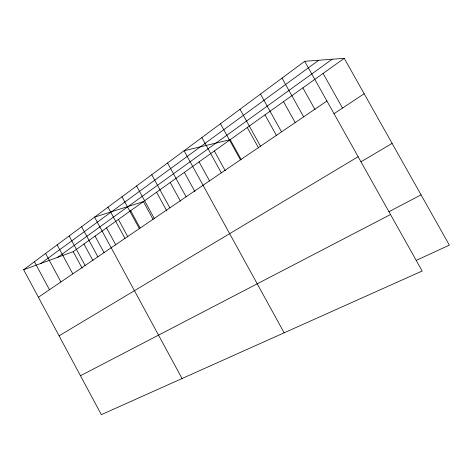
<?xml version="1.0" encoding="UTF-8"?>
<svg xmlns="http://www.w3.org/2000/svg" width="473" height="473" viewBox="0 0 473 473"><rect width="100%" height="100%" fill="white"/><g stroke="black" fill="none" stroke-linecap="round" stroke-linejoin="round"><path stroke-width="0.71" d="M304.683 61.301L422.147 271.011L101.34 414.667L23.65 269.716L304.683 61.301L344.249 58.333L449.35 245.132L416.175 260.422M40.891 263.437L318.755 60.242M57.724 257.312L332.17 59.237M23.65 269.716L73.22 251.666L344.249 58.333M38.408 297.251L326.92 101.009M333.991 113.703L364.175 93.743M59.078 335.818L358.126 156.723M360.946 161.831L392.105 143.39M388.889 211.715L421.065 194.864M80.475 375.733L390.503 214.523M323.089 73.427L342.511 108.063M302.862 87.854L315.024 109.6M282.026 78.098L303.648 116.837M283.522 101.654L295.258 122.714M260.499 94.068L281.536 131.884M264.998 114.868L276.333 135.26M240.006 109.263L260.487 146.198M247.249 127.527L258.548 147.913M241.141 159.431L230.221 139.671L184.074 150.745L284.149 332.809M220.483 123.743L240.438 159.839M214.346 150.999L225.26 170.788M201.859 137.554L221.311 172.846M199.074 161.89L209.634 181.088M184.369 172.379L194.947 191.636M167.56 162.99L186.096 196.798M170.209 182.477L180.45 201.173M151.738 174.726L169.848 207.848M156.557 192.215L166.827 211.005M136.561 185.978L154.275 218.443M153.116 219.437L143.39 201.61L94.565 217.131L182.046 378.53M130.678 210.68L140.091 227.974M121.999 196.78L139.328 228.613M118.404 219.437L127.864 236.849M108.01 207.156L124.967 238.374M106.537 227.897L115.826 245.026M95.061 236.086L104.066 252.706M81.622 226.721L97.887 256.798M83.963 244.003L93.027 260.771M69.164 235.962L85.105 265.489M73.22 251.666L82.125 268.173M57.162 244.866L72.789 273.867M45.591 253.445L60.916 281.943M34.428 261.723L49.464 289.736"/></g></svg>
